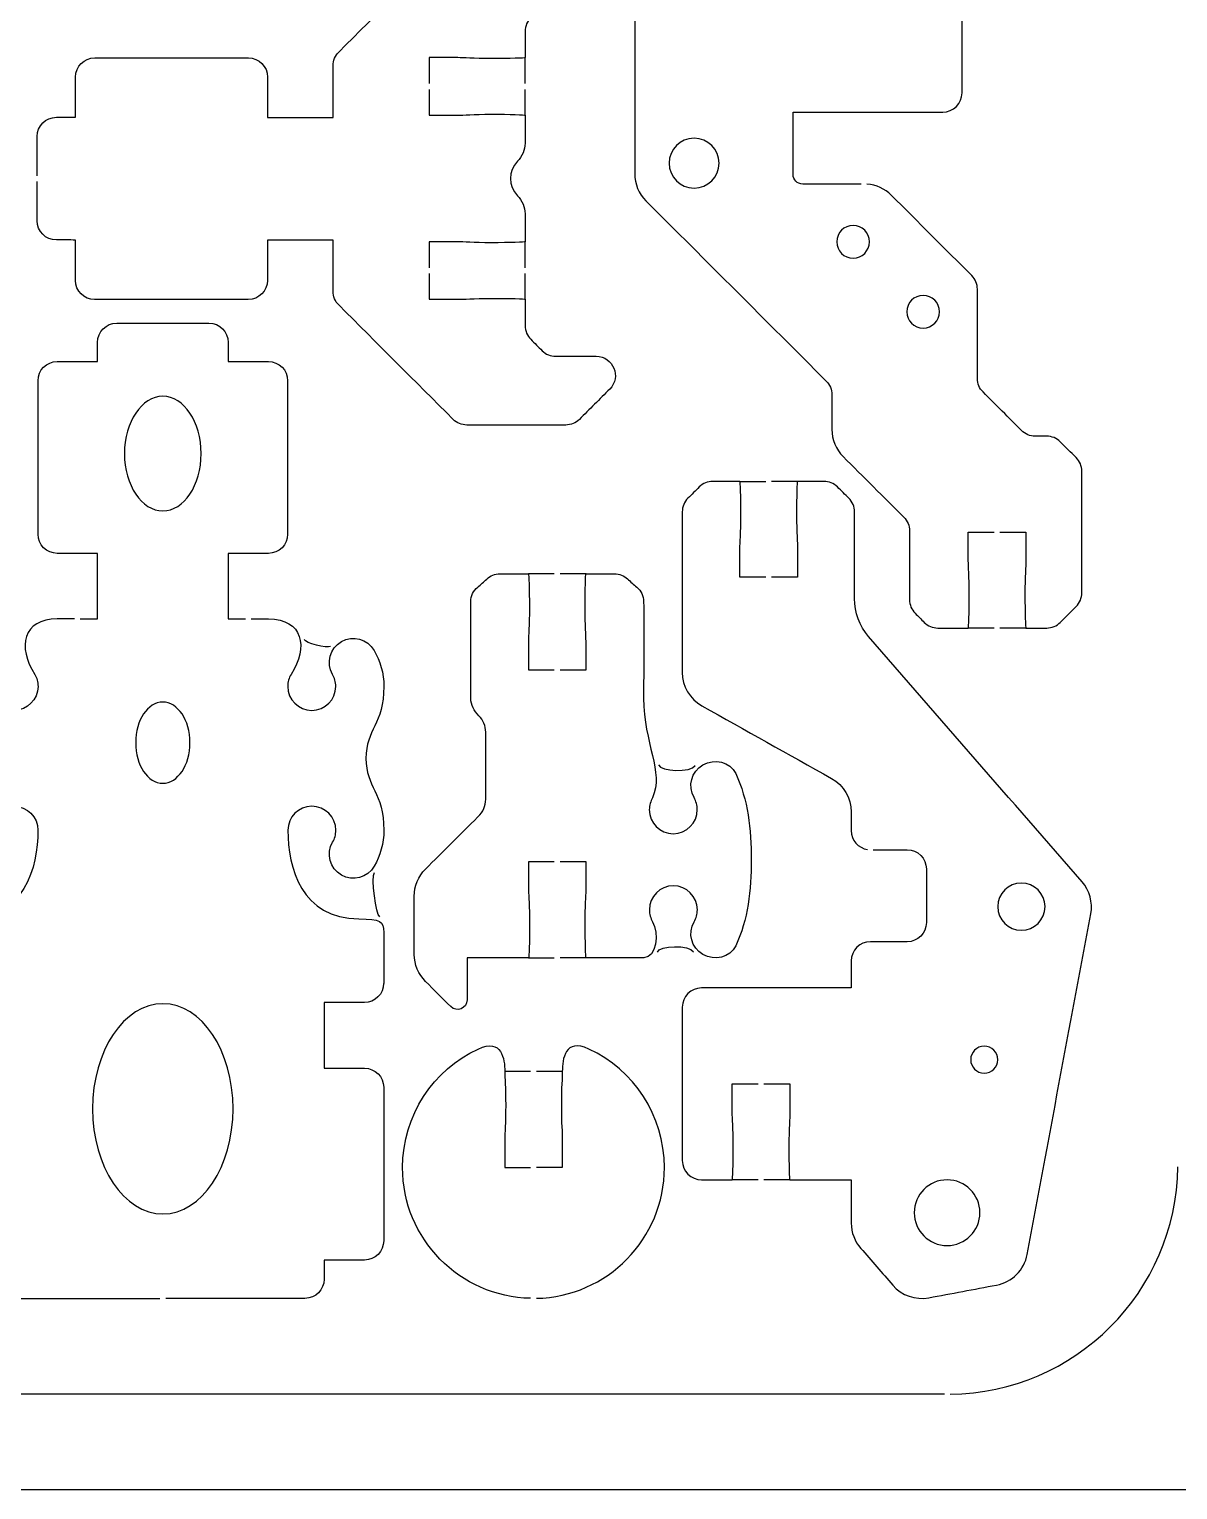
# Model space of a CAD drawing. Extents: x 0 to 410, y 0 to 455.
# Drawn here: x 75.2 to 135, y 0 to 76.1 of the extents above; entities that cross this region are included whole.
import ezdxf

# ---------------------------------------------------------------- set-up
doc = ezdxf.new("R2010")
doc.units = 0
doc.header["$MEASUREMENT"] = 0
doc.layers.add('DEFAULT', color=18, linetype='CONTINUOUS')

msp = doc.modelspace()

# ---------------------------------------------------------------- linework, layer by layer
at = {"layer": 'DEFAULT', "color": 18}
msp.add_lwpolyline([(410.025, 0.025), (0.025, 0.025), (0.025, 455.025), (410.025, 455.025)], close=True, dxfattribs=at)
at = {"layer": 'DEFAULT', "color": 1}
for points in [[(101.058, 73.309), (101.058, 74.66)], [(101.058, 71.658), (101.058, 73.009)], [(101.058, 63.714), (101.058, 65.065)], [(101.058, 62.063), (101.058, 63.414)], [(112.242, 52.58), (112.245, 52.58), (113.593, 52.58)], [(115.244, 52.58), (113.893, 52.58)], [(102.579, 47.757), (101.231, 47.757)], [(104.23, 47.757), (102.879, 47.757)], [(125.488, 44.935), (124.141, 44.935)], [(127.139, 44.935), (125.788, 44.935)], [(101.231, 27.755), (101.238, 27.755), (102.579, 27.755)], [(104.23, 27.755), (102.879, 27.755)], [(101.344, 21.818), (99.993, 21.818)], [(102.995, 21.818), (101.644, 21.818)], [(113.194, 16.177), (111.843, 16.177)], [(114.845, 16.177), (113.494, 16.177)], [(122.901, 5), (17.203, 5)]]:
    msp.add_lwpolyline(points, dxfattribs=at)
for points, knots in [([(119.562, 76.83), (119.112, 76.83), (118.663, 76.83), (118.214, 76.83), (118.214, 77.33), (118.214, 77.829), (118.214, 78.329), (118.214, 78.611), (118.263, 79.109), (118.263, 80.079), (118.263, 81.046), (118.242, 81.829), (118.214, 81.829), (117.147, 81.829), (116.081, 81.829), (115.014, 81.829), (115.014, 82.301), (115.014, 82.774), (115.014, 83.247), (115.014, 83.797), (114.57, 84.249), (114.016, 84.249), (113.31, 84.249), (112.605, 84.249), (111.899, 84.249), (111.899, 84.616), (111.899, 84.983), (111.899, 85.349), (111.899, 85.9), (111.455, 86.344), (110.901, 86.344), (110.418, 86.344), (109.934, 86.344), (109.451, 86.344), (109.186, 86.344), (108.929, 86.238), (108.742, 86.055), (108.279, 85.593), (107.815, 85.131), (107.352, 84.669), (106.978, 84.291), (106.766, 83.783), (106.766, 83.247), (106.766, 78.369), (106.766, 73.491), (106.766, 68.614), (106.766, 68.077), (106.978, 67.569), (107.352, 67.195), (110.482, 64.066), (113.613, 60.937), (116.743, 57.808), (116.93, 57.618), (117.036, 57.367), (117.036, 57.102), (117.036, 56.497), (117.036, 55.891), (117.036, 55.286), (117.036, 54.753), (117.247, 54.245), (117.621, 53.871), (118.676, 52.817), (119.731, 51.764), (120.786, 50.71), (120.973, 50.52), (121.079, 50.269), (121.079, 50.005), (121.079, 48.807), (121.079, 47.61), (121.079, 46.413), (121.079, 46.149), (121.184, 45.891), (121.371, 45.708), (121.529, 45.548), (121.687, 45.388), (121.844, 45.228), (122.031, 45.045), (122.289, 44.935), (122.553, 44.935), (123.082, 44.935), (123.612, 44.935), (124.141, 44.935), (124.165, 44.935), (124.19, 45.718), (124.19, 46.685), (124.19, 47.652), (124.141, 48.153), (124.141, 48.438), (124.141, 48.938), (124.141, 49.438), (124.141, 49.938), (124.59, 49.938), (125.039, 49.938), (125.488, 49.938)], [0, 0, 0, 0, 3.82, 3.82, 3.82, 8.07, 8.07, 8.07, 9.07, 9.07, 9.07, 10.07, 10.07, 10.07, 19.14, 19.14, 19.14, 23.16, 23.16, 23.16, 24.16, 24.16, 24.16, 30.16, 30.16, 30.16, 33.28, 33.28, 33.28, 34.28, 34.28, 34.28, 38.39, 38.39, 38.39, 39.39, 39.39, 39.39, 44.954935, 44.954935, 44.954935, 45.954935, 45.954935, 45.954935, 87.434935, 87.434935, 87.434935, 88.434935, 88.434935, 88.434935, 126.074229, 126.074229, 126.074229, 127.074229, 127.074229, 127.074229, 132.224229, 132.224229, 132.224229, 133.224229, 133.224229, 133.224229, 145.902656, 145.902656, 145.902656, 146.902656, 146.902656, 146.902656, 157.082656, 157.082656, 157.082656, 158.082656, 158.082656, 158.082656, 159.991897, 159.991897, 159.991897, 160.991897, 160.991897, 160.991897, 165.491897, 165.491897, 165.491897, 166.491897, 166.491897, 166.491897, 167.491897, 167.491897, 167.491897, 171.741897, 171.741897, 171.741897, 175.561897, 175.561897, 175.561897, 175.561897]), ([(118.563, 68.074), (117.547, 68.074), (116.531, 68.074), (115.515, 68.074), (115.24, 68.074), (115.014, 68.296), (115.014, 68.575), (115.014, 69.658), (115.014, 70.741), (115.014, 71.824), (117.613, 71.824), (120.212, 71.824), (122.811, 71.824), (123.361, 71.824), (123.813, 72.275), (123.813, 72.829), (123.813, 75.493), (123.813, 78.156), (123.813, 80.82), (123.813, 81.377), (123.365, 81.825), (122.811, 81.825), (122.278, 81.826), (121.745, 81.827), (121.213, 81.829), (121.188, 81.829), (121.163, 81.046), (121.163, 80.079), (121.163, 79.109), (121.213, 78.611), (121.213, 78.329), (121.213, 77.829), (121.213, 77.33), (121.213, 76.83), (120.762, 76.83), (120.312, 76.83), (119.862, 76.83)], [0, 0, 0, 0, 8.64, 8.64, 8.64, 9.64, 9.64, 9.64, 18.85, 18.85, 18.85, 40.95, 40.95, 40.95, 41.95, 41.95, 41.95, 64.6, 64.6, 64.6, 65.6, 65.6, 65.6, 70.130011, 70.130011, 70.130011, 71.130011, 71.130011, 71.130011, 72.130011, 72.130011, 72.130011, 76.380011, 76.380011, 76.380011, 80.210011, 80.210011, 80.210011, 80.210011]), ([(75.644, 68.504), (75.644, 69.186), (75.644, 69.868), (75.644, 70.55), (75.644, 71.101), (76.092, 71.552), (76.646, 71.552), (76.978, 71.552), (77.309, 71.552), (77.641, 71.552), (77.642, 72.251), (77.643, 72.949), (77.645, 73.648), (77.645, 74.202), (78.093, 74.65), (78.646, 74.65), (81.312, 74.648), (83.978, 74.647), (86.644, 74.646), (87.194, 74.646), (87.642, 74.198), (87.642, 73.644), (87.642, 72.946), (87.642, 72.247), (87.642, 71.549), (88.782, 71.549), (89.921, 71.549), (91.061, 71.549), (91.061, 72.447), (91.061, 73.346), (91.061, 74.244), (91.061, 74.509), (91.167, 74.763), (91.354, 74.953), (93.342, 76.942), (95.331, 78.93), (97.319, 80.919), (97.506, 81.105), (97.76, 81.211), (98.025, 81.211), (99.743, 81.211), (101.461, 81.211), (103.179, 81.211), (103.443, 81.211), (103.701, 81.105), (103.888, 80.919), (104.415, 80.392), (104.941, 79.865), (105.468, 79.338), (106.096, 78.707), (105.652, 77.631), (104.759, 77.631), (104.057, 77.631), (103.355, 77.631), (102.653, 77.631), (102.385, 77.631), (102.131, 77.525), (101.944, 77.338), (101.748, 77.14), (101.551, 76.943), (101.355, 76.745), (101.168, 76.558), (101.062, 76.304), (101.062, 76.036), (101.062, 75.577), (101.062, 75.119), (101.058, 74.66), (101.058, 74.632), (100.275, 74.611), (99.309, 74.611), (98.342, 74.611), (97.845, 74.66), (97.559, 74.66), (97.059, 74.66), (96.559, 74.66), (96.06, 74.66), (96.06, 74.21), (96.06, 73.759), (96.06, 73.309)], [0, 0, 0, 0, 5.8, 5.8, 5.8, 6.8, 6.8, 6.8, 9.62, 9.62, 9.62, 15.560008, 15.560008, 15.560008, 16.560008, 16.560008, 16.560008, 39.230011, 39.230011, 39.230011, 40.230011, 40.230011, 40.230011, 46.170011, 46.170011, 46.170011, 55.860011, 55.860011, 55.860011, 63.500011, 63.500011, 63.500011, 64.500011, 64.500011, 64.500011, 88.414362, 88.414362, 88.414362, 89.414362, 89.414362, 89.414362, 104.024362, 104.024362, 104.024362, 105.024362, 105.024362, 105.024362, 111.360039, 111.360039, 111.360039, 112.360039, 112.360039, 112.360039, 118.330039, 118.330039, 118.330039, 119.330039, 119.330039, 119.330039, 121.698857, 121.698857, 121.698857, 122.698857, 122.698857, 122.698857, 126.608857, 126.608857, 126.608857, 127.608857, 127.608857, 127.608857, 128.608857, 128.608857, 128.608857, 132.858857, 132.858857, 132.858857, 136.688857, 136.688857, 136.688857, 136.688857]), ([(96.06, 73.009), (96.06, 72.56), (96.06, 72.111), (96.06, 71.662), (96.559, 71.662), (97.059, 71.662), (97.559, 71.662), (97.845, 71.662), (98.342, 71.711), (99.309, 71.711), (100.275, 71.711), (101.058, 71.686), (101.058, 71.662), (101.058, 71.174), (101.058, 70.686), (101.058, 70.198), (101.058, 69.845), (100.903, 69.517), (100.656, 69.259), (100.177, 68.758), (100.177, 67.965), (100.656, 67.464), (100.903, 67.21), (101.058, 66.881), (101.058, 66.525), (101.058, 66.038), (101.058, 65.552), (101.058, 65.065), (101.058, 65.036), (100.275, 65.015), (99.309, 65.015), (98.342, 65.015), (97.845, 65.065), (97.559, 65.065), (97.059, 65.065), (96.559, 65.065), (96.06, 65.065), (96.06, 64.614), (96.06, 64.164), (96.06, 63.714)], [0, 0, 0, 0, 3.82, 3.82, 3.82, 8.07, 8.07, 8.07, 9.07, 9.07, 9.07, 10.07, 10.07, 10.07, 14.22, 14.22, 14.22, 15.22, 15.22, 15.22, 16.22, 16.22, 16.22, 17.22, 17.22, 17.22, 21.36, 21.36, 21.36, 22.36, 22.36, 22.36, 23.36, 23.36, 23.36, 27.61, 27.61, 27.61, 31.44, 31.44, 31.44, 31.44]), ([(109.855, 67.864), (109.139, 67.864), (108.557, 68.442), (108.557, 69.158), (108.557, 69.878), (109.139, 70.46), (109.855, 70.46), (110.575, 70.46), (111.157, 69.878), (111.157, 69.158), (111.157, 68.442), (110.575, 67.864), (109.855, 67.864)], [1, 1, 1, 1, 2, 2, 2, 3, 3, 3, 4, 4, 4, 5, 5, 5, 5]), ([(96.06, 63.414), (96.06, 62.964), (96.06, 62.515), (96.06, 62.066), (96.559, 62.066), (97.059, 62.066), (97.559, 62.066), (97.845, 62.066), (98.342, 62.115), (99.309, 62.115), (100.275, 62.115), (101.058, 62.091), (101.062, 62.066), (101.062, 61.607), (101.062, 61.149), (101.062, 60.69), (101.062, 60.422), (101.168, 60.168), (101.355, 59.981), (101.551, 59.784), (101.748, 59.586), (101.944, 59.388), (102.131, 59.202), (102.385, 59.096), (102.653, 59.096), (103.354, 59.096), (104.055, 59.096), (104.756, 59.096), (105.648, 59.096), (106.093, 58.016), (105.465, 57.388), (104.938, 56.861), (104.411, 56.335), (103.884, 55.808), (103.697, 55.617), (103.44, 55.515), (103.175, 55.515), (101.457, 55.515), (99.739, 55.515), (98.021, 55.515), (97.756, 55.515), (97.502, 55.617), (97.315, 55.808), (95.327, 57.795), (93.338, 59.782), (91.35, 61.77), (91.163, 61.96), (91.057, 62.214), (91.057, 62.479), (91.058, 63.371), (91.06, 64.264), (91.061, 65.156), (89.921, 65.156), (88.782, 65.156), (87.642, 65.156), (87.641, 64.456), (87.64, 63.755), (87.639, 63.054), (87.639, 62.504), (87.191, 62.055), (86.64, 62.055), (83.973, 62.055), (81.306, 62.055), (78.639, 62.055), (78.086, 62.055), (77.641, 62.5), (77.641, 63.054), (77.641, 63.755), (77.641, 64.456), (77.641, 65.156), (77.309, 65.158), (76.978, 65.159), (76.646, 65.16), (76.092, 65.16), (75.644, 65.608), (75.644, 66.158), (75.644, 66.84), (75.644, 67.522), (75.644, 68.204)], [0, 0, 0, 0, 3.82, 3.82, 3.82, 8.07, 8.07, 8.07, 9.07, 9.07, 9.07, 10.08, 10.08, 10.08, 13.98, 13.98, 13.98, 14.98, 14.98, 14.98, 17.348818, 17.348818, 17.348818, 18.348818, 18.348818, 18.348818, 24.308818, 24.308818, 24.308818, 25.308818, 25.308818, 25.308818, 31.644495, 31.644495, 31.644495, 32.644495, 32.644495, 32.644495, 47.254495, 47.254495, 47.254495, 48.254495, 48.254495, 48.254495, 72.161776, 72.161776, 72.161776, 73.161776, 73.161776, 73.161776, 80.751783, 80.751783, 80.751783, 90.441783, 90.441783, 90.441783, 96.401791, 96.401791, 96.401791, 97.401791, 97.401791, 97.401791, 120.081791, 120.081791, 120.081791, 121.081791, 121.081791, 121.081791, 127.041791, 127.041791, 127.041791, 129.861809, 129.861809, 129.861809, 130.861809, 130.861809, 130.861809, 136.661809, 136.661809, 136.661809, 136.661809]), ([(125.788, 49.938), (126.239, 49.938), (126.689, 49.938), (127.139, 49.938), (127.139, 49.438), (127.139, 48.938), (127.139, 48.438), (127.139, 48.153), (127.09, 47.652), (127.09, 46.685), (127.09, 45.718), (127.111, 44.935), (127.139, 44.935), (127.501, 44.935), (127.864, 44.935), (128.226, 44.935), (128.49, 44.935), (128.744, 45.045), (128.931, 45.228), (129.208, 45.505), (129.484, 45.783), (129.76, 46.061), (129.947, 46.244), (130.053, 46.502), (130.053, 46.766), (130.053, 48.879), (130.053, 50.992), (130.053, 53.106), (130.053, 53.377), (129.947, 53.628), (129.76, 53.818), (129.484, 54.092), (129.208, 54.366), (128.931, 54.64), (128.744, 54.827), (128.49, 54.933), (128.226, 54.933), (128.025, 54.933), (127.824, 54.933), (127.623, 54.933), (127.355, 54.933), (127.101, 55.039), (126.914, 55.229), (126.244, 55.898), (125.575, 56.567), (124.906, 57.237), (124.719, 57.42), (124.613, 57.678), (124.613, 57.942), (124.613, 59.493), (124.613, 61.044), (124.613, 62.595), (124.613, 62.86), (124.508, 63.11), (124.321, 63.301), (122.924, 64.698), (121.527, 66.095), (120.13, 67.492), (119.791, 67.83), (119.343, 68.035), (118.863, 68.067)], [0, 0, 0, 0, 3.83, 3.83, 3.83, 8.08, 8.08, 8.08, 9.08, 9.08, 9.08, 10.08, 10.08, 10.08, 13.16, 13.16, 13.16, 14.16, 14.16, 14.16, 17.49048, 17.49048, 17.49048, 18.49048, 18.49048, 18.49048, 36.46048, 36.46048, 36.46048, 37.46048, 37.46048, 37.46048, 40.76977, 40.76977, 40.76977, 41.76977, 41.76977, 41.76977, 43.47977, 43.47977, 43.47977, 44.47977, 44.47977, 44.47977, 52.526646, 52.526646, 52.526646, 53.526646, 53.526646, 53.526646, 66.716646, 66.716646, 66.716646, 67.716646, 67.716646, 67.716646, 84.517503, 84.517503, 84.517503, 85.517503, 85.517503, 85.517503, 85.517503]), ([(118.142, 64.212), (117.669, 64.212), (117.288, 64.593), (117.288, 65.066), (117.288, 65.535), (117.669, 65.916), (118.142, 65.916), (118.611, 65.916), (118.992, 65.535), (118.992, 65.066), (118.992, 64.593), (118.611, 64.212), (118.142, 64.212)], [1, 1, 1, 1, 2, 2, 2, 3, 3, 3, 4, 4, 4, 5, 5, 5, 5]), ([(121.789, 60.565), (121.317, 60.565), (120.936, 60.946), (120.936, 61.418), (120.936, 61.888), (121.317, 62.269), (121.789, 62.269), (122.259, 62.269), (122.64, 61.888), (122.64, 61.418), (122.64, 60.946), (122.259, 60.565), (121.789, 60.565)], [1, 1, 1, 1, 2, 2, 2, 3, 3, 3, 4, 4, 4, 5, 5, 5, 5]), ([(77.892, 45.408), (78.191, 45.408), (78.491, 45.408), (78.791, 45.408), (78.791, 46.547), (78.791, 47.687), (78.791, 48.826), (78.09, 48.826), (77.389, 48.826), (76.689, 48.826), (76.138, 48.826), (75.69, 49.274), (75.69, 49.825), (75.69, 52.49), (75.69, 55.156), (75.69, 57.822), (75.69, 58.376), (76.135, 58.824), (76.689, 58.824), (77.389, 58.825), (78.09, 58.826), (78.791, 58.828), (78.791, 59.159), (78.791, 59.491), (78.791, 59.822), (78.791, 60.376), (79.239, 60.824), (79.789, 60.824), (81.39, 60.824), (82.99, 60.824), (84.591, 60.824), (85.145, 60.824), (85.593, 60.376), (85.593, 59.822), (85.593, 59.491), (85.593, 59.159), (85.593, 58.828), (86.291, 58.826), (86.99, 58.825), (87.688, 58.824), (88.242, 58.824), (88.69, 58.376), (88.69, 57.822), (88.69, 55.156), (88.69, 52.49), (88.69, 49.825), (88.69, 49.274), (88.242, 48.826), (87.688, 48.826), (86.99, 48.826), (86.291, 48.826), (85.593, 48.826), (85.593, 47.687), (85.593, 46.547), (85.593, 45.408), (85.893, 45.408), (86.192, 45.408), (86.492, 45.408)], [0, 0, 0, 0, 2.55, 2.55, 2.55, 12.24, 12.24, 12.24, 18.2, 18.2, 18.2, 19.2, 19.2, 19.2, 41.87, 41.87, 41.87, 42.87, 42.87, 42.87, 48.830008, 48.830008, 48.830008, 51.650008, 51.650008, 51.650008, 52.650008, 52.650008, 52.650008, 66.260008, 66.260008, 66.260008, 67.260008, 67.260008, 67.260008, 70.080008, 70.080008, 70.080008, 76.020017, 76.020017, 76.020017, 77.020017, 77.020017, 77.020017, 99.690017, 99.690017, 99.690017, 100.690017, 100.690017, 100.690017, 106.630017, 106.630017, 106.630017, 116.320017, 116.320017, 116.320017, 118.870017, 118.870017, 118.870017, 118.870017]), ([(84.184, 54.025), (84.184, 52.377), (83.292, 51.04), (82.188, 51.04), (81.087, 51.04), (80.191, 52.377), (80.191, 54.025), (80.191, 55.676), (81.087, 57.013), (82.188, 57.013), (83.292, 57.013), (84.184, 55.676), (84.184, 54.025)], [1, 1, 1, 1, 2, 2, 2, 3, 3, 3, 4, 4, 4, 5, 5, 5, 5]), ([(113.593, 47.581), (113.143, 47.581), (112.694, 47.581), (112.245, 47.581), (112.245, 48.081), (112.245, 48.581), (112.245, 49.08), (112.245, 49.366), (112.294, 49.863), (112.294, 50.83), (112.294, 51.797), (112.27, 52.58), (112.242, 52.58), (111.772, 52.58), (111.303, 52.58), (110.834, 52.58), (110.569, 52.58), (110.315, 52.474), (110.128, 52.287), (109.932, 52.091), (109.736, 51.894), (109.539, 51.698), (109.349, 51.511), (109.243, 51.257), (109.243, 50.989), (109.243, 48.201), (109.243, 45.413), (109.243, 42.624), (109.243, 41.901), (109.634, 41.235), (110.266, 40.882), (112.517, 39.62), (114.767, 38.358), (117.018, 37.096), (117.65, 36.744), (118.041, 36.077), (118.041, 35.354), (118.041, 35.029), (118.041, 34.705), (118.041, 34.38), (118.041, 33.883), (118.408, 33.466), (118.891, 33.392)], [0, 0, 0, 0, 3.82, 3.82, 3.82, 8.07, 8.07, 8.07, 9.07, 9.07, 9.07, 10.08, 10.08, 10.08, 14.07, 14.07, 14.07, 15.07, 15.07, 15.07, 17.431737, 17.431737, 17.431737, 18.431737, 18.431737, 18.431737, 42.141737, 42.141737, 42.141737, 43.141737, 43.141737, 43.141737, 65.084218, 65.084218, 65.084218, 66.084218, 66.084218, 66.084218, 68.844218, 68.844218, 68.844218, 69.844218, 69.844218, 69.844218, 69.844218]), ([(113.494, 21.176), (113.944, 21.176), (114.395, 21.176), (114.845, 21.176), (114.845, 20.676), (114.845, 20.176), (114.845, 19.676), (114.845, 19.391), (114.796, 18.893), (114.796, 17.927), (114.796, 16.96), (114.817, 16.177), (114.845, 16.177), (115.912, 16.177), (116.978, 16.177), (118.045, 16.177), (118.045, 15.424), (118.045, 14.672), (118.045, 13.919), (118.045, 13.436), (118.221, 12.97), (118.535, 12.607), (119.091, 11.967), (119.647, 11.327), (120.204, 10.688), (120.669, 10.148), (121.386, 9.901), (122.084, 10.031), (123.26, 10.252), (124.436, 10.473), (125.612, 10.695), (126.423, 10.85), (127.058, 11.481), (127.206, 12.293), (128.311, 18.206), (129.415, 24.12), (130.519, 30.034), (130.632, 30.634), (130.462, 31.251), (130.064, 31.713), (126.358, 35.975), (122.653, 40.236), (118.948, 44.498), (118.475, 45.045), (118.214, 45.743), (118.214, 46.466), (118.214, 47.974), (118.214, 49.481), (118.214, 50.989), (118.214, 51.257), (118.108, 51.511), (117.921, 51.698), (117.724, 51.894), (117.526, 52.091), (117.329, 52.287), (117.138, 52.474), (116.884, 52.58), (116.616, 52.58), (116.159, 52.58), (115.701, 52.58), (115.244, 52.58), (115.215, 52.58), (115.194, 51.797), (115.194, 50.83), (115.194, 49.863), (115.244, 49.366), (115.244, 49.08), (115.244, 48.581), (115.244, 48.081), (115.244, 47.581), (114.793, 47.581), (114.343, 47.581), (113.893, 47.581)], [0, 0, 0, 0, 3.83, 3.83, 3.83, 8.08, 8.08, 8.08, 9.08, 9.08, 9.08, 10.08, 10.08, 10.08, 19.15, 19.15, 19.15, 25.55, 25.55, 25.55, 26.55, 26.55, 26.55, 33.758779, 33.758779, 33.758779, 34.758779, 34.758779, 34.758779, 44.933965, 44.933965, 44.933965, 45.933965, 45.933965, 45.933965, 97.093091, 97.093091, 97.093091, 98.093091, 98.093091, 98.093091, 146.116187, 146.116187, 146.116187, 147.116187, 147.116187, 147.116187, 159.936187, 159.936187, 159.936187, 160.936187, 160.936187, 160.936187, 163.305005, 163.305005, 163.305005, 164.305005, 164.305005, 164.305005, 168.195005, 168.195005, 168.195005, 169.195005, 169.195005, 169.195005, 170.195005, 170.195005, 170.195005, 174.445005, 174.445005, 174.445005, 178.275005, 178.275005, 178.275005, 178.275005]), ([(102.579, 32.754), (102.132, 32.754), (101.685, 32.754), (101.238, 32.754), (101.237, 32.254), (101.236, 31.754), (101.235, 31.254), (101.238, 30.969), (101.288, 30.471), (101.288, 29.505), (101.288, 28.559), (101.267, 27.783), (101.231, 27.755), (100.166, 27.755), (99.101, 27.755), (98.035, 27.755), (98.035, 27.023), (98.035, 26.292), (98.035, 25.561), (98.035, 25.113), (97.499, 24.89), (97.185, 25.204), (96.748, 25.642), (96.31, 26.079), (95.873, 26.517), (95.499, 26.891), (95.287, 27.399), (95.287, 27.928), (95.286, 28.937), (95.285, 29.946), (95.283, 30.955), (95.283, 31.484), (95.495, 31.995), (95.869, 32.369), (96.773, 33.275), (97.678, 34.18), (98.585, 35.082), (98.597, 35.094), (98.609, 35.106), (98.621, 35.117), (98.864, 35.347), (99.009, 35.671), (99.009, 36.01), (99.008, 37.175), (99.006, 38.341), (99.005, 39.506), (99.005, 39.834), (98.875, 40.141), (98.645, 40.367), (98.399, 40.61), (98.229, 40.921), (98.229, 41.27), (98.229, 42.949), (98.229, 44.628), (98.229, 46.307), (98.226, 46.604), (98.36, 46.886), (98.593, 47.073), (98.751, 47.204), (98.91, 47.341), (99.058, 47.486), (99.242, 47.662), (99.489, 47.757), (99.743, 47.757), (100.239, 47.757), (100.735, 47.757), (101.231, 47.757), (101.256, 47.733), (101.281, 46.96), (101.281, 46.011), (101.281, 45.045), (101.235, 44.54), (101.231, 44.254), (101.232, 43.755), (101.234, 43.255), (101.235, 42.755), (101.683, 42.755), (102.131, 42.755), (102.579, 42.755)], [0, 0, 0, 0, 3.8, 3.8, 3.8, 8.050012, 8.050012, 8.050012, 9.050012, 9.050012, 9.050012, 10.070012, 10.070012, 10.070012, 19.130012, 19.130012, 19.130012, 25.350012, 25.350012, 25.350012, 26.350012, 26.350012, 26.350012, 31.610886, 31.610886, 31.610886, 32.610886, 32.610886, 32.610886, 41.190892, 41.190892, 41.190892, 42.190892, 42.190892, 42.190892, 53.08741, 53.08741, 53.08741, 53.228831, 53.228831, 53.228831, 54.228831, 54.228831, 54.228831, 64.138836, 64.138836, 64.138836, 65.138836, 65.138836, 65.138836, 66.138836, 66.138836, 66.138836, 80.418836, 80.418836, 80.418836, 81.418836, 81.418836, 81.418836, 82.418836, 82.418836, 82.418836, 83.418836, 83.418836, 83.418836, 87.638836, 87.638836, 87.638836, 88.638836, 88.638836, 88.638836, 89.638836, 89.638836, 89.638836, 93.888848, 93.888848, 93.888848, 97.698848, 97.698848, 97.698848, 97.698848]), ([(102.879, 42.755), (103.33, 42.755), (103.782, 42.755), (104.233, 42.755), (104.232, 43.255), (104.231, 43.755), (104.23, 44.254), (104.233, 44.544), (104.181, 45.045), (104.181, 46.008), (104.181, 46.957), (104.202, 47.729), (104.23, 47.757), (104.724, 47.759), (105.218, 47.76), (105.712, 47.761), (105.966, 47.757), (106.213, 47.669), (106.389, 47.5), (106.544, 47.348), (106.706, 47.207), (106.872, 47.073), (107.102, 46.886), (107.229, 46.604), (107.232, 46.307), (107.239, 45.052), (107.232, 42.54), (107.232, 41.28), (107.232, 38.906), (108.297, 37.435), (107.694, 36.091), (107.606, 35.897), (107.525, 35.696), (107.525, 35.47), (107.525, 34.779), (108.086, 34.218), (108.777, 34.218), (109.465, 34.218), (110.026, 34.779), (110.026, 35.47), (110.026, 35.696), (109.963, 35.911), (109.857, 36.095), (109.511, 36.694), (109.719, 37.46), (110.315, 37.802), (110.915, 38.151), (111.734, 37.975), (112.03, 37.347), (112.665, 36.003), (112.834, 34.44), (112.834, 32.863), (112.834, 31.283), (112.665, 29.723), (112.03, 28.372), (111.734, 27.748), (110.915, 27.579), (110.319, 27.921), (109.719, 28.27), (109.511, 29.035), (109.86, 29.628), (109.97, 29.815), (110.03, 30.023), (110.03, 30.249), (110.03, 30.94), (109.469, 31.501), (108.777, 31.501), (108.089, 31.501), (107.528, 30.94), (107.528, 30.249), (107.528, 30.023), (107.592, 29.808), (107.698, 29.625), (108.043, 29.028), (107.899, 27.755), (107.236, 27.755), (106.236, 27.755), (105.237, 27.755), (104.237, 27.755), (104.212, 27.78), (104.188, 28.556), (104.188, 29.508), (104.184, 30.471), (104.233, 30.972), (104.233, 31.254), (104.235, 31.754), (104.236, 32.254), (104.237, 32.754), (103.784, 32.754), (103.332, 32.754), (102.879, 32.754)], [0, 0, 0, 0, 3.84, 3.84, 3.84, 8.090012, 8.090012, 8.090012, 9.090012, 9.090012, 9.090012, 10.090012, 10.090012, 10.090012, 14.290024, 14.290024, 14.290024, 15.290024, 15.290024, 15.290024, 16.290024, 16.290024, 16.290024, 17.290024, 17.290024, 17.290024, 18.290024, 18.290024, 18.290024, 19.290024, 19.290024, 19.290024, 20.290024, 20.290024, 20.290024, 21.290024, 21.290024, 21.290024, 22.290024, 22.290024, 22.290024, 23.290024, 23.290024, 23.290024, 24.290024, 24.290024, 24.290024, 25.290024, 25.290024, 25.290024, 26.290024, 26.290024, 26.290024, 27.290024, 27.290024, 27.290024, 28.290024, 28.290024, 28.290024, 29.290024, 29.290024, 29.290024, 30.290024, 30.290024, 30.290024, 31.290024, 31.290024, 31.290024, 32.290024, 32.290024, 32.290024, 33.290024, 33.290024, 33.290024, 34.290024, 34.290024, 34.290024, 42.790024, 42.790024, 42.790024, 43.790024, 43.790024, 43.790024, 44.790024, 44.790024, 44.790024, 49.040035, 49.040035, 49.040035, 52.890035, 52.890035, 52.890035, 52.890035]), ([(77.592, 45.408), (77.292, 45.408), (76.992, 45.408), (76.692, 45.408), (74.904, 45.408), (74.6, 43.951), (75.521, 42.519), (75.634, 42.339), (75.69, 42.124), (75.69, 41.894), (75.69, 41.206), (75.129, 40.645), (74.438, 40.645), (73.75, 40.645), (73.189, 41.206), (73.189, 41.894), (73.189, 42.124), (73.249, 42.335), (73.358, 42.519), (73.704, 43.115), (73.496, 43.884), (72.9, 44.23), (72.3, 44.572), (71.538, 44.367), (71.192, 43.771), (70.871, 43.221), (70.688, 42.579), (70.688, 41.894), (70.688, 39.912), (71.619, 39.665), (71.619, 38.144), (71.619, 36.627), (70.688, 36.38), (70.688, 34.398), (70.688, 33.713), (70.871, 33.071), (71.189, 32.521), (71.534, 31.921), (72.3, 31.717), (72.896, 32.062), (73.496, 32.408), (73.701, 33.174), (73.355, 33.773), (73.245, 33.957), (73.185, 34.168), (73.185, 34.398), (73.185, 35.086), (73.746, 35.647), (74.438, 35.647), (75.126, 35.647), (75.687, 35.086), (75.687, 34.398), (75.687, 32.461), (74.971, 29.776), (71.979, 29.776), (70.868, 29.776), (70.688, 29.66), (70.688, 29.071), (70.688, 28.185), (70.688, 27.3), (70.688, 26.414), (70.688, 25.864), (71.136, 25.416), (71.686, 25.416), (72.387, 25.416), (73.088, 25.416), (73.789, 25.416), (73.789, 24.277), (73.789, 23.137), (73.789, 21.998), (73.09, 21.998), (72.392, 21.998), (71.693, 21.998), (71.143, 21.998), (70.691, 21.546), (70.691, 20.996), (70.691, 18.331), (70.691, 15.666), (70.691, 13.002), (70.691, 12.448), (71.139, 12), (71.693, 12), (72.392, 11.999), (73.09, 11.997), (73.789, 11.996), (73.789, 11.665), (73.789, 11.333), (73.789, 11.001), (73.789, 10.448), (74.237, 10), (74.791, 10), (77.207, 10), (79.624, 10), (82.04, 10)], [0, 0, 0, 0, 2.55, 2.55, 2.55, 3.55, 3.55, 3.55, 4.55, 4.55, 4.55, 5.55, 5.55, 5.55, 6.55, 6.55, 6.55, 7.55, 7.55, 7.55, 8.55, 8.55, 8.55, 9.55, 9.55, 9.55, 10.55, 10.55, 10.55, 11.55, 11.55, 11.55, 12.55, 12.55, 12.55, 13.55, 13.55, 13.55, 14.55, 14.55, 14.55, 15.55, 15.55, 15.55, 16.55, 16.55, 16.55, 17.55, 17.55, 17.55, 18.55, 18.55, 18.55, 19.55, 19.55, 19.55, 20.55, 20.55, 20.55, 28.08, 28.08, 28.08, 29.08, 29.08, 29.08, 35.04, 35.04, 35.04, 44.73, 44.73, 44.73, 50.67, 50.67, 50.67, 51.67, 51.67, 51.67, 74.33, 74.33, 74.33, 75.33, 75.33, 75.33, 81.270008, 81.270008, 81.270008, 84.090008, 84.090008, 84.090008, 85.090008, 85.090008, 85.090008, 105.640008, 105.640008, 105.640008, 105.640008]), ([(86.792, 45.408), (87.093, 45.408), (87.394, 45.408), (87.695, 45.408), (89.48, 45.408), (89.784, 43.951), (88.866, 42.519), (88.75, 42.339), (88.697, 42.124), (88.697, 41.894), (88.697, 41.206), (89.258, 40.645), (89.949, 40.645), (90.637, 40.645), (91.198, 41.206), (91.198, 41.894), (91.198, 42.124), (91.138, 42.335), (91.029, 42.519), (90.683, 43.115), (90.891, 43.884), (91.488, 44.23), (92.087, 44.572), (92.849, 44.367), (93.195, 43.771), (93.516, 43.221), (93.7, 42.579), (93.7, 41.894), (93.7, 39.912), (92.768, 39.665), (92.768, 38.144), (92.768, 36.627), (93.7, 36.38), (93.7, 34.398), (93.7, 33.713), (93.516, 33.071), (93.199, 32.521), (92.853, 31.921), (92.087, 31.717), (91.491, 32.062), (90.891, 32.408), (90.687, 33.174), (91.033, 33.773), (91.142, 33.957), (91.202, 34.168), (91.202, 34.398), (91.202, 35.086), (90.641, 35.647), (89.949, 35.647), (89.262, 35.647), (88.701, 35.086), (88.701, 34.398), (88.701, 32.461), (89.413, 29.776), (92.405, 29.776), (93.516, 29.776), (93.7, 29.66), (93.7, 29.071), (93.7, 28.185), (93.7, 27.3), (93.7, 26.414), (93.696, 26.414), (93.692, 26.414), (93.689, 26.414), (93.689, 25.86), (93.241, 25.416), (92.687, 25.416), (91.989, 25.416), (91.29, 25.416), (90.592, 25.416), (90.592, 24.277), (90.592, 23.137), (90.592, 21.998), (91.292, 21.998), (91.993, 21.998), (92.694, 21.998), (93.244, 21.998), (93.692, 21.55), (93.692, 20.999), (93.692, 18.333), (93.692, 15.668), (93.692, 13.002), (93.692, 12.448), (93.248, 12), (92.694, 12), (91.993, 11.999), (91.292, 11.997), (90.592, 11.996), (90.592, 11.665), (90.592, 11.333), (90.592, 11.001), (90.592, 10.448), (90.144, 10), (89.593, 10), (87.175, 10), (84.758, 10), (82.34, 10)], [0, 0, 0, 0, 2.56, 2.56, 2.56, 3.56, 3.56, 3.56, 4.56, 4.56, 4.56, 5.56, 5.56, 5.56, 6.56, 6.56, 6.56, 7.56, 7.56, 7.56, 8.56, 8.56, 8.56, 9.56, 9.56, 9.56, 10.56, 10.56, 10.56, 11.56, 11.56, 11.56, 12.56, 12.56, 12.56, 13.56, 13.56, 13.56, 14.56, 14.56, 14.56, 15.56, 15.56, 15.56, 16.56, 16.56, 16.56, 17.56, 17.56, 17.56, 18.56, 18.56, 18.56, 19.56, 19.56, 19.56, 20.56, 20.56, 20.56, 28.09, 28.09, 28.09, 28.12, 28.12, 28.12, 29.12, 29.12, 29.12, 35.06, 35.06, 35.06, 44.75, 44.75, 44.75, 50.71, 50.71, 50.71, 51.71, 51.71, 51.71, 74.38, 74.38, 74.38, 75.38, 75.38, 75.38, 81.340008, 81.340008, 81.340008, 84.160008, 84.160008, 84.160008, 85.160008, 85.160008, 85.160008, 105.720008, 105.720008, 105.720008, 105.720008]), ([(83.602, 38.961), (83.602, 37.794), (82.971, 36.845), (82.188, 36.845), (81.408, 36.845), (80.777, 37.794), (80.777, 38.961), (80.777, 40.129), (81.408, 41.074), (82.188, 41.074), (82.971, 41.074), (83.602, 40.129), (83.602, 38.961)], [1, 1, 1, 1, 2, 2, 2, 3, 3, 3, 4, 4, 4, 5, 5, 5, 5]), ([(119.191, 33.382), (119.779, 33.382), (120.367, 33.382), (120.955, 33.382), (121.509, 33.382), (121.957, 32.934), (121.957, 32.383), (121.957, 31.451), (121.957, 30.518), (121.957, 29.586), (121.957, 29.035), (121.509, 28.587), (120.955, 28.587), (120.318, 28.587), (119.68, 28.587), (119.043, 28.587), (118.489, 28.587), (118.045, 28.143), (118.045, 27.589), (118.045, 27.119), (118.045, 26.648), (118.045, 26.178), (115.445, 26.178), (112.845, 26.178), (110.245, 26.178), (109.694, 26.178), (109.246, 25.73), (109.246, 25.176), (109.246, 22.511), (109.246, 19.847), (109.246, 17.182), (109.246, 16.628), (109.694, 16.18), (110.248, 16.18), (110.781, 16.179), (111.314, 16.178), (111.846, 16.177), (111.871, 16.177), (111.896, 16.96), (111.896, 17.927), (111.896, 18.893), (111.846, 19.391), (111.846, 19.676), (111.846, 20.176), (111.846, 20.676), (111.846, 21.176), (112.296, 21.176), (112.745, 21.176), (113.194, 21.176)], [0, 0, 0, 0, 5, 5, 5, 6, 6, 6, 13.93, 13.93, 13.93, 14.93, 14.93, 14.93, 20.35, 20.35, 20.35, 21.35, 21.35, 21.35, 25.35, 25.35, 25.35, 47.46, 47.46, 47.46, 48.46, 48.46, 48.46, 71.12, 71.12, 71.12, 72.12, 72.12, 72.12, 76.650011, 76.650011, 76.650011, 77.650011, 77.650011, 77.650011, 78.650011, 78.650011, 78.650011, 82.900011, 82.900011, 82.900011, 86.720011, 86.720011, 86.720011, 86.720011]), ([(126.905, 31.647), (127.586, 31.647), (128.136, 31.097), (128.136, 30.416), (128.136, 29.735), (127.586, 29.185), (126.905, 29.185), (126.227, 29.185), (125.674, 29.735), (125.674, 30.416), (125.674, 31.097), (126.227, 31.647), (126.905, 31.647)], [1, 1, 1, 1, 2, 2, 2, 3, 3, 3, 4, 4, 4, 5, 5, 5, 5]), ([(85.849, 19.879), (85.849, 16.856), (84.213, 14.404), (82.191, 14.404), (80.17, 14.404), (78.529, 16.856), (78.529, 19.879), (78.529, 22.906), (80.17, 25.358), (82.191, 25.358), (84.213, 25.358), (85.849, 22.906), (85.849, 19.879)], [1, 1, 1, 1, 2, 2, 2, 3, 3, 3, 4, 4, 4, 5, 5, 5, 5]), ([(101.344, 10.003), (97.647, 10.081), (94.677, 13.101), (94.677, 16.815), (94.677, 19.553), (96.289, 21.913), (98.614, 22.996), (99.859, 23.578), (99.997, 22.47), (99.997, 21.818), (99.997, 21.465), (100.046, 21.034), (100.046, 20.068), (100.046, 19.101), (99.997, 18.604), (99.997, 18.318), (99.997, 17.817), (99.997, 17.316), (99.997, 16.815), (100.446, 16.815), (100.895, 16.815), (101.344, 16.815)], [0, 0, 0, 0, 1, 1, 1, 2, 2, 2, 3, 3, 3, 4, 4, 4, 5, 5, 5, 9.26, 9.26, 9.26, 13.08, 13.08, 13.08, 13.08]), ([(101.644, 10.003), (105.341, 10.081), (108.312, 13.101), (108.312, 16.815), (108.312, 19.553), (106.703, 21.909), (104.378, 22.996), (103.133, 23.578), (102.995, 22.47), (102.995, 21.818), (102.995, 21.465), (102.946, 21.034), (102.946, 20.068), (102.946, 19.101), (102.995, 18.604), (102.995, 18.318), (102.995, 17.817), (102.995, 17.316), (102.995, 16.815), (102.545, 16.815), (102.094, 16.815), (101.644, 16.815)], [0, 0, 0, 0, 1, 1, 1, 2, 2, 2, 3, 3, 3, 4, 4, 4, 5, 5, 5, 9.26, 9.26, 9.26, 13.09, 13.09, 13.09, 13.09]), ([(124.971, 23.146), (125.36, 23.146), (125.674, 22.828), (125.674, 22.44), (125.674, 22.052), (125.36, 21.734), (124.971, 21.734), (124.58, 21.734), (124.266, 22.052), (124.266, 22.44), (124.266, 22.828), (124.58, 23.146), (124.971, 23.146)], [1, 1, 1, 1, 2, 2, 2, 3, 3, 3, 4, 4, 4, 5, 5, 5, 5]), ([(123.035, 16.178), (123.98, 16.178), (124.746, 15.413), (124.746, 14.467), (124.746, 13.521), (123.98, 12.753), (123.035, 12.753), (122.089, 12.753), (121.324, 13.521), (121.324, 14.467), (121.324, 15.413), (122.089, 16.178), (123.035, 16.178)], [1, 1, 1, 1, 2, 2, 2, 3, 3, 3, 4, 4, 4, 5, 5, 5, 5])]:
    msp.add_open_spline(points, degree=3, knots=knots, dxfattribs=at)
for points in [[(90.922, 43.978), (90.743, 43.861), (89.595, 44.134), (89.556, 44.341)], [(108.011, 37.807), (108.082, 37.471), (109.716, 37.377), (109.913, 37.772)], [(93.484, 29.882), (93.296, 29.987), (93.027, 31.95), (93.217, 32.198)], [(107.951, 28.05), (108.023, 28.386), (109.628, 28.449), (109.824, 28.055)], [(123.2, 5), (129.709, 5.081), (134.969, 10.341), (135.05, 16.85)]]:
    msp.add_open_spline(points, degree=3, dxfattribs=at)

doc.saveas('drawing.dxf')
